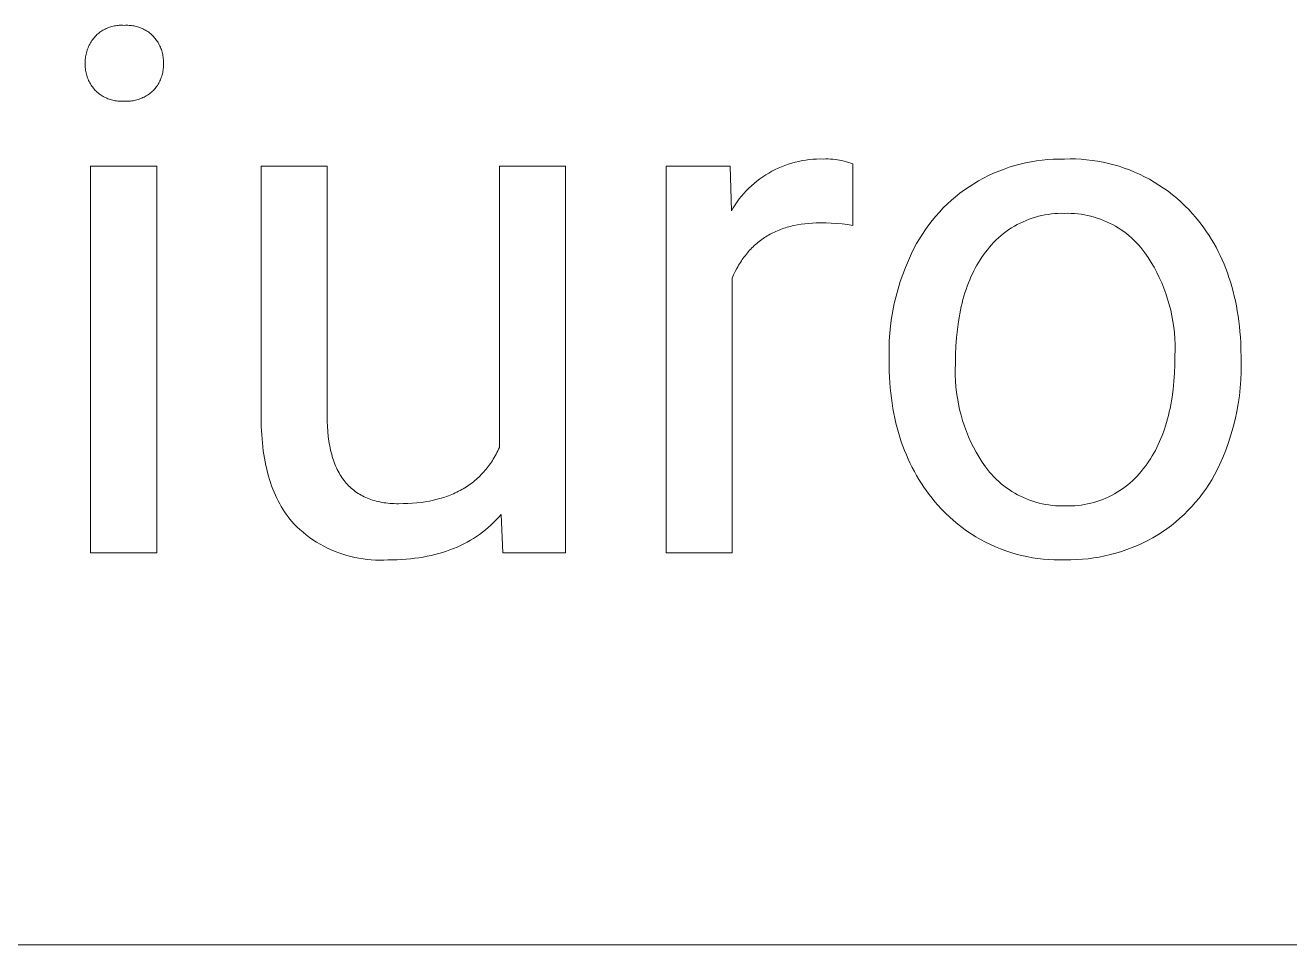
# Model space of a CAD drawing. Header units: millimetres. Extents: x -962 to 3068, y -237 to 2578.
# Drawn here: x 1782.2 to 1874.9, y -12 to 55.4 of the extents above; entities that cross this region are included whole.
import ezdxf

# ---------------------------------------------------------------- set-up
doc = ezdxf.new("R2010")
doc.units = ezdxf.units.MM
doc.header["$MEASUREMENT"] = 0
doc.layers.add('Domyślny', color=7, linetype='Continuous', true_color=0x000000)

msp = doc.modelspace()

# ---------------------------------------------------------------- linework, layer by layer
at = {"layer": 'Domyślny', "color": 18, "lineweight": 15, "true_color": 0x000000}
for p, q in [((1787.35, 54.68), (1787.416, 54.742)), ((1787.416, 54.742), (1787.483, 54.802)), ((1787.483, 54.802), (1787.553, 54.859)), ((1787.553, 54.859), (1787.625, 54.914)), ((1787.625, 54.914), (1787.698, 54.967)), ((1787.698, 54.967), (1787.773, 55.016)), ((1787.773, 55.016), (1787.85, 55.064)), ((1787.85, 55.064), (1787.928, 55.108)), ((1787.928, 55.108), (1788.008, 55.15)), ((1788.008, 55.15), (1788.089, 55.189)), ((1788.089, 55.189), (1788.172, 55.226)), ((1788.172, 55.226), (1788.256, 55.259)), ((1788.256, 55.259), (1788.341, 55.29)), ((1788.341, 55.29), (1788.426, 55.317)), ((1788.426, 55.317), (1788.513, 55.342)), ((1788.513, 55.342), (1788.601, 55.364)), ((1788.601, 55.364), (1788.689, 55.382)), ((1788.689, 55.382), (1788.778, 55.398)), ((1788.778, 55.398), (1788.867, 55.411)), ((1788.867, 55.411), (1788.957, 55.42)), ((1788.957, 55.42), (1789.047, 55.427)), ((1789.047, 55.427), (1789.137, 55.43)), ((1789.137, 55.43), (1789.227, 55.43)), ((1789.227, 55.43), (1789.317, 55.427)), ((1789.317, 55.427), (1789.407, 55.421)), ((1789.407, 55.421), (1789.498, 55.427)), ((1789.498, 55.427), (1789.589, 55.43)), ((1789.589, 55.43), (1789.68, 55.429)), ((1789.68, 55.429), (1789.771, 55.425)), ((1789.771, 55.425), (1789.862, 55.419)), ((1789.862, 55.419), (1789.953, 55.409)), ((1789.953, 55.409), (1790.043, 55.396)), ((1790.043, 55.396), (1790.132, 55.381)), ((1790.132, 55.381), (1790.222, 55.362)), ((1790.222, 55.362), (1790.31, 55.34)), ((1790.31, 55.34), (1790.398, 55.315)), ((1790.398, 55.315), (1790.484, 55.288)), ((1790.484, 55.288), (1790.57, 55.257)), ((1790.57, 55.257), (1790.655, 55.224)), ((1790.655, 55.224), (1790.739, 55.188)), ((1790.739, 55.188), (1790.821, 55.149)), ((1790.821, 55.149), (1790.902, 55.107)), ((1790.902, 55.107), (1790.981, 55.062)), ((1790.981, 55.062), (1791.059, 55.015)), ((1791.059, 55.015), (1791.136, 54.966)), ((1791.136, 54.966), (1791.21, 54.913)), ((1791.21, 54.913), (1791.283, 54.859)), ((1791.283, 54.859), (1791.354, 54.801)), ((1791.354, 54.801), (1791.423, 54.742)), ((1791.423, 54.742), (1791.49, 54.68)), ((1786.763, 53.779), (1786.802, 53.87)), ((1786.802, 53.87), (1786.844, 53.96)), ((1786.844, 53.96), (1786.89, 54.048)), ((1786.89, 54.048), (1786.938, 54.135)), ((1786.938, 54.135), (1786.989, 54.22)), ((1786.989, 54.22), (1787.043, 54.303)), ((1787.043, 54.303), (1787.1, 54.385)), ((1787.1, 54.385), (1787.16, 54.464)), ((1787.16, 54.464), (1787.222, 54.541)), ((1787.222, 54.541), (1787.287, 54.616)), ((1787.287, 54.616), (1787.35, 54.68)), ((1791.49, 54.68), (1791.555, 54.616)), ((1791.555, 54.616), (1791.617, 54.545)), ((1791.617, 54.545), (1791.678, 54.472)), ((1791.678, 54.472), (1791.736, 54.396)), ((1791.736, 54.396), (1791.791, 54.319)), ((1791.791, 54.319), (1791.844, 54.24)), ((1791.844, 54.24), (1791.894, 54.159)), ((1791.894, 54.159), (1791.941, 54.077)), ((1791.941, 54.077), (1791.985, 53.993)), ((1791.985, 53.993), (1792.027, 53.907)), ((1792.027, 53.907), (1792.066, 53.821)), ((1792.066, 53.821), (1792.102, 53.733)), ((1786.551, 52.815), (1786.557, 52.914)), ((1786.557, 52.914), (1786.567, 53.013)), ((1786.567, 53.013), (1786.58, 53.111)), ((1786.58, 53.111), (1786.596, 53.209)), ((1786.596, 53.209), (1786.616, 53.306)), ((1786.616, 53.306), (1786.638, 53.403)), ((1786.638, 53.403), (1786.665, 53.498)), ((1786.665, 53.498), (1786.694, 53.593)), ((1786.694, 53.593), (1786.727, 53.687)), ((1786.727, 53.687), (1786.763, 53.779)), ((1792.102, 53.733), (1792.135, 53.644)), ((1792.135, 53.644), (1792.165, 53.553)), ((1792.165, 53.553), (1792.191, 53.462)), ((1792.191, 53.462), (1792.215, 53.37)), ((1792.215, 53.37), (1792.236, 53.278)), ((1792.236, 53.278), (1792.254, 53.184)), ((1792.254, 53.184), (1792.268, 53.09)), ((1792.268, 53.09), (1792.279, 52.996)), ((1792.279, 52.996), (1792.287, 52.901)), ((1792.287, 52.901), (1792.292, 52.806)), ((1786.548, 52.716), (1786.551, 52.815)), ((1786.549, 52.616), (1786.548, 52.716)), ((1786.548, 52.519), (1786.549, 52.616)), ((1786.551, 52.421), (1786.548, 52.519)), ((1786.557, 52.324), (1786.551, 52.421)), ((1786.567, 52.227), (1786.557, 52.324)), ((1786.58, 52.13), (1786.567, 52.227)), ((1786.596, 52.034), (1786.58, 52.13)), ((1786.616, 51.939), (1786.596, 52.034)), ((1786.639, 51.844), (1786.616, 51.939)), ((1792.236, 51.967), (1792.215, 51.876)), ((1792.253, 52.058), (1792.236, 51.967)), ((1792.268, 52.151), (1792.253, 52.058)), ((1792.279, 52.243), (1792.268, 52.151)), ((1792.287, 52.336), (1792.279, 52.243)), ((1792.292, 52.43), (1792.287, 52.336)), ((1792.292, 52.806), (1792.294, 52.711)), ((1792.294, 52.523), (1792.292, 52.43)), ((1792.294, 52.711), (1792.293, 52.616)), ((1792.293, 52.616), (1792.294, 52.523)), ((1786.665, 51.75), (1786.639, 51.844)), ((1786.695, 51.657), (1786.665, 51.75)), ((1786.727, 51.565), (1786.695, 51.657)), ((1786.763, 51.474), (1786.727, 51.565)), ((1786.802, 51.385), (1786.763, 51.474)), ((1786.845, 51.297), (1786.802, 51.385)), ((1786.89, 51.211), (1786.845, 51.297)), ((1786.938, 51.126), (1786.89, 51.211)), ((1786.989, 51.043), (1786.938, 51.126)), ((1787.043, 50.962), (1786.989, 51.043)), ((1791.843, 51.023), (1791.791, 50.946)), ((1791.893, 51.102), (1791.843, 51.023)), ((1791.941, 51.183), (1791.893, 51.102)), ((1791.985, 51.265), (1791.941, 51.183)), ((1792.027, 51.349), (1791.985, 51.265)), ((1792.066, 51.434), (1792.027, 51.349)), ((1792.101, 51.52), (1792.066, 51.434)), ((1792.134, 51.607), (1792.101, 51.52)), ((1792.164, 51.696), (1792.134, 51.607)), ((1792.191, 51.785), (1792.164, 51.696)), ((1792.215, 51.876), (1792.191, 51.785)), ((1787.1, 50.882), (1787.043, 50.962)), ((1787.16, 50.805), (1787.1, 50.882)), ((1787.222, 50.73), (1787.16, 50.805)), ((1787.287, 50.657), (1787.222, 50.73)), ((1787.354, 50.592), (1787.287, 50.657)), ((1787.423, 50.529), (1787.354, 50.592)), ((1787.494, 50.469), (1787.423, 50.529)), ((1787.568, 50.411), (1787.494, 50.469)), ((1787.643, 50.356), (1787.568, 50.411)), ((1787.72, 50.304), (1787.643, 50.356)), ((1787.799, 50.254), (1787.72, 50.304)), ((1787.88, 50.206), (1787.799, 50.254)), ((1787.962, 50.162), (1787.88, 50.206)), ((1788.046, 50.121), (1787.962, 50.162)), ((1788.131, 50.082), (1788.046, 50.121)), ((1788.217, 50.046), (1788.131, 50.082)), ((1790.697, 50.084), (1790.61, 50.048)), ((1790.783, 50.122), (1790.697, 50.084)), ((1790.868, 50.164), (1790.783, 50.122)), ((1790.951, 50.208), (1790.868, 50.164)), ((1791.033, 50.255), (1790.951, 50.208)), ((1791.113, 50.305), (1791.033, 50.255)), ((1791.191, 50.357), (1791.113, 50.305)), ((1791.268, 50.412), (1791.191, 50.357)), ((1791.343, 50.47), (1791.268, 50.412)), ((1791.415, 50.53), (1791.343, 50.47)), ((1791.486, 50.592), (1791.415, 50.53)), ((1791.555, 50.657), (1791.486, 50.592)), ((1791.617, 50.726), (1791.555, 50.657)), ((1791.677, 50.798), (1791.617, 50.726)), ((1791.735, 50.871), (1791.677, 50.798)), ((1791.791, 50.946), (1791.735, 50.871)), ((1788.304, 50.014), (1788.217, 50.046)), ((1788.393, 49.984), (1788.304, 50.014)), ((1788.482, 49.957), (1788.393, 49.984)), ((1788.573, 49.934), (1788.482, 49.957)), ((1788.664, 49.914), (1788.573, 49.934)), ((1788.756, 49.896), (1788.664, 49.914)), ((1788.848, 49.882), (1788.756, 49.896)), ((1788.941, 49.871), (1788.848, 49.882)), ((1789.034, 49.864), (1788.941, 49.871)), ((1789.127, 49.859), (1789.034, 49.864)), ((1789.221, 49.858), (1789.127, 49.859)), ((1789.314, 49.86), (1789.221, 49.858)), ((1789.407, 49.865), (1789.314, 49.86)), ((1789.501, 49.86), (1789.407, 49.865)), ((1789.596, 49.859), (1789.501, 49.86)), ((1789.69, 49.86), (1789.596, 49.859)), ((1789.784, 49.865), (1789.69, 49.86)), ((1789.878, 49.873), (1789.784, 49.865)), ((1789.972, 49.884), (1789.878, 49.873)), ((1790.065, 49.898), (1789.972, 49.884)), ((1790.158, 49.915), (1790.065, 49.898)), ((1790.25, 49.936), (1790.158, 49.915)), ((1790.341, 49.959), (1790.25, 49.936)), ((1790.432, 49.986), (1790.341, 49.959)), ((1790.521, 50.015), (1790.432, 49.986)), ((1790.61, 50.048), (1790.521, 50.015)), ((1838.623, 45.387), (1838.878, 45.447)), ((1838.878, 45.447), (1839.136, 45.499)), ((1839.136, 45.499), (1839.396, 45.542)), ((1839.396, 45.542), (1839.656, 45.575)), ((1839.656, 45.575), (1839.918, 45.599)), ((1839.918, 45.599), (1840.18, 45.615)), ((1840.18, 45.615), (1840.443, 45.621)), ((1840.443, 45.621), (1840.706, 45.618)), ((1840.706, 45.618), (1840.875, 45.624)), ((1840.875, 45.624), (1841.044, 45.624)), ((1841.044, 45.624), (1841.212, 45.619)), ((1841.212, 45.619), (1841.381, 45.608)), ((1841.381, 45.608), (1841.549, 45.591)), ((1841.549, 45.591), (1841.716, 45.568)), ((1841.716, 45.568), (1841.883, 45.54)), ((1841.883, 45.54), (1842.048, 45.506)), ((1842.048, 45.506), (1842.213, 45.467)), ((1842.213, 45.467), (1842.375, 45.422)), ((1855.92, 45.417), (1856.326, 45.485)), ((1856.326, 45.485), (1856.734, 45.539)), ((1856.734, 45.539), (1857.143, 45.58)), ((1857.143, 45.58), (1857.553, 45.606)), ((1857.553, 45.606), (1857.964, 45.62)), ((1857.964, 45.62), (1858.376, 45.619)), ((1858.376, 45.619), (1858.781, 45.627)), ((1858.781, 45.627), (1859.186, 45.621)), ((1859.186, 45.621), (1859.591, 45.602)), ((1859.591, 45.602), (1859.995, 45.569)), ((1859.995, 45.569), (1860.398, 45.522)), ((1860.398, 45.522), (1860.799, 45.461)), ((1860.799, 45.461), (1861.198, 45.387)), ((1786.951, 16.73), (1786.951, 45.088)), ((1786.951, 45.088), (1791.796, 45.088)), ((1791.796, 45.088), (1791.796, 16.73)), ((1799.454, 26.64), (1799.454, 45.093)), ((1799.454, 45.093), (1804.299, 45.093)), ((1804.299, 45.093), (1804.299, 26.774)), ((1816.927, 24.465), (1816.927, 45.093)), ((1816.927, 45.093), (1821.786, 45.093)), ((1821.786, 45.093), (1821.786, 16.735)), ((1829.151, 16.737), (1829.151, 45.094)), ((1829.151, 45.094), (1833.862, 45.094)), ((1833.862, 45.094), (1833.942, 41.82)), ((1836.459, 44.454), (1836.684, 44.591)), ((1836.684, 44.591), (1836.913, 44.72)), ((1836.913, 44.72), (1837.146, 44.84)), ((1837.146, 44.84), (1837.384, 44.953)), ((1837.384, 44.953), (1837.625, 45.057)), ((1837.625, 45.057), (1837.87, 45.152)), ((1837.87, 45.152), (1838.118, 45.239)), ((1838.118, 45.239), (1838.369, 45.317)), ((1838.369, 45.317), (1838.623, 45.387)), ((1842.375, 45.422), (1842.537, 45.372)), ((1842.537, 45.372), (1842.696, 45.316)), ((1842.696, 45.316), (1842.853, 45.255)), ((1842.853, 45.255), (1842.853, 40.746)), ((1852.802, 44.398), (1853.175, 44.57)), ((1853.175, 44.57), (1853.554, 44.73)), ((1853.554, 44.73), (1853.938, 44.878)), ((1853.938, 44.878), (1854.327, 45.012)), ((1854.327, 45.012), (1854.72, 45.133)), ((1854.72, 45.133), (1855.117, 45.241)), ((1855.117, 45.241), (1855.517, 45.336)), ((1855.517, 45.336), (1855.92, 45.417)), ((1861.198, 45.387), (1861.593, 45.3)), ((1861.593, 45.3), (1861.986, 45.199)), ((1861.986, 45.199), (1862.375, 45.085)), ((1862.375, 45.085), (1862.76, 44.958)), ((1862.76, 44.958), (1863.14, 44.817)), ((1863.14, 44.817), (1863.516, 44.664)), ((1863.516, 44.664), (1863.886, 44.498)), ((1835.224, 43.478), (1835.415, 43.659)), ((1835.415, 43.659), (1835.612, 43.832)), ((1835.612, 43.832), (1835.816, 43.999)), ((1835.816, 43.999), (1836.025, 44.158)), ((1836.025, 44.158), (1836.239, 44.31)), ((1836.239, 44.31), (1836.459, 44.454)), ((1851.037, 43.354), (1851.374, 43.586)), ((1851.374, 43.586), (1851.719, 43.807)), ((1851.719, 43.807), (1852.073, 44.016)), ((1852.073, 44.016), (1852.434, 44.213)), ((1852.434, 44.213), (1852.802, 44.398)), ((1863.886, 44.498), (1864.25, 44.32)), ((1864.25, 44.32), (1864.608, 44.13)), ((1864.608, 44.13), (1864.959, 43.927)), ((1864.959, 43.927), (1865.303, 43.713)), ((1865.303, 43.713), (1865.64, 43.487)), ((1834.368, 42.483), (1834.525, 42.694)), ((1834.525, 42.694), (1834.689, 42.899)), ((1834.689, 42.899), (1834.861, 43.098)), ((1834.861, 43.098), (1835.039, 43.291)), ((1835.039, 43.291), (1835.224, 43.478)), ((1850.077, 42.589), (1850.388, 42.855)), ((1850.388, 42.855), (1850.708, 43.11)), ((1850.708, 43.11), (1851.037, 43.354)), ((1865.64, 43.487), (1865.969, 43.25)), ((1865.969, 43.25), (1866.29, 43.002)), ((1866.29, 43.002), (1866.602, 42.743)), ((1866.602, 42.743), (1866.905, 42.474)), ((1833.942, 41.82), (1834.076, 42.046)), ((1834.076, 42.046), (1834.218, 42.267)), ((1834.218, 42.267), (1834.368, 42.483)), ((1849.2, 41.73), (1849.482, 42.026)), ((1849.482, 42.026), (1849.775, 42.312)), ((1849.775, 42.312), (1850.077, 42.589)), ((1866.905, 42.474), (1867.198, 42.194)), ((1867.198, 42.194), (1867.482, 41.905)), ((1867.482, 41.905), (1867.757, 41.606)), ((1839.054, 40.835), (1838.789, 40.791)), ((1839.324, 40.87), (1839.054, 40.835)), ((1839.6, 40.898), (1839.324, 40.87)), ((1839.882, 40.918), (1839.6, 40.898)), ((1840.17, 40.93), (1839.882, 40.918)), ((1840.464, 40.934), (1840.17, 40.93)), ((1840.864, 40.933), (1840.464, 40.934)), ((1841.264, 40.919), (1840.864, 40.933)), ((1841.663, 40.894), (1841.264, 40.919)), ((1842.061, 40.857), (1841.663, 40.894)), ((1842.458, 40.807), (1842.061, 40.857)), ((1842.853, 40.746), (1842.458, 40.807)), ((1848.415, 40.785), (1848.666, 41.109)), ((1848.666, 41.109), (1848.928, 41.424)), ((1848.928, 41.424), (1849.2, 41.73)), ((1854.91, 40.811), (1854.7, 40.693)), ((1855.123, 40.92), (1854.91, 40.811)), ((1855.341, 41.023), (1855.123, 40.92)), ((1855.561, 41.118), (1855.341, 41.023)), ((1855.785, 41.205), (1855.561, 41.118)), ((1856.012, 41.284), (1855.785, 41.205)), ((1856.241, 41.356), (1856.012, 41.284)), ((1856.472, 41.419), (1856.241, 41.356)), ((1856.706, 41.475), (1856.472, 41.419)), ((1856.942, 41.522), (1856.706, 41.475)), ((1857.178, 41.561), (1856.942, 41.522)), ((1857.417, 41.592), (1857.178, 41.561)), ((1857.656, 41.615), (1857.417, 41.592)), ((1857.895, 41.629), (1857.656, 41.615)), ((1858.135, 41.635), (1857.895, 41.629)), ((1858.376, 41.633), (1858.135, 41.635)), ((1858.619, 41.636), (1858.376, 41.633)), ((1858.863, 41.63), (1858.619, 41.636)), ((1859.106, 41.616), (1858.863, 41.63)), ((1859.349, 41.594), (1859.106, 41.616)), ((1859.591, 41.563), (1859.349, 41.594)), ((1859.831, 41.524), (1859.591, 41.563)), ((1860.07, 41.476), (1859.831, 41.524)), ((1860.307, 41.421), (1860.07, 41.476)), ((1860.543, 41.357), (1860.307, 41.421)), ((1860.775, 41.285), (1860.543, 41.357)), ((1861.006, 41.205), (1860.775, 41.285)), ((1861.233, 41.117), (1861.006, 41.205)), ((1861.457, 41.021), (1861.233, 41.117)), ((1861.678, 40.918), (1861.457, 41.021)), ((1861.895, 40.807), (1861.678, 40.918)), ((1862.108, 40.689), (1861.895, 40.807)), ((1867.757, 41.606), (1867.977, 41.353)), ((1867.977, 41.353), (1868.19, 41.095)), ((1868.19, 41.095), (1868.397, 40.832)), ((1868.397, 40.832), (1868.596, 40.563)), ((1836.47, 39.917), (1836.37, 39.853)), ((1836.572, 39.98), (1836.47, 39.917)), ((1836.675, 40.04), (1836.572, 39.98)), ((1836.78, 40.099), (1836.675, 40.04)), ((1836.887, 40.156), (1836.78, 40.099)), ((1836.994, 40.21), (1836.887, 40.156)), ((1837.104, 40.263), (1836.994, 40.21)), ((1837.214, 40.313), (1837.104, 40.263)), ((1837.327, 40.362), (1837.214, 40.313)), ((1837.44, 40.409), (1837.327, 40.362)), ((1837.556, 40.453), (1837.44, 40.409)), ((1837.672, 40.496), (1837.556, 40.453)), ((1837.79, 40.537), (1837.672, 40.496)), ((1837.91, 40.575), (1837.79, 40.537)), ((1838.031, 40.612), (1837.91, 40.575)), ((1838.154, 40.647), (1838.031, 40.612)), ((1838.278, 40.68), (1838.154, 40.647)), ((1838.404, 40.71), (1838.278, 40.68)), ((1838.531, 40.739), (1838.404, 40.71)), ((1838.789, 40.791), (1838.531, 40.739)), ((1847.732, 39.765), (1847.948, 40.113)), ((1847.948, 40.113), (1848.176, 40.453)), ((1848.176, 40.453), (1848.415, 40.785)), ((1853.72, 40.002), (1853.539, 39.845)), ((1853.906, 40.154), (1853.72, 40.002)), ((1854.098, 40.299), (1853.906, 40.154)), ((1854.294, 40.437), (1854.098, 40.299)), ((1854.495, 40.569), (1854.294, 40.437)), ((1854.7, 40.693), (1854.495, 40.569)), ((1862.317, 40.563), (1862.108, 40.689)), ((1862.521, 40.43), (1862.317, 40.563)), ((1862.72, 40.29), (1862.521, 40.43)), ((1862.915, 40.144), (1862.72, 40.29)), ((1863.105, 39.99), (1862.915, 40.144)), ((1863.289, 39.831), (1863.105, 39.99)), ((1868.596, 40.563), (1868.788, 40.289)), ((1868.788, 40.289), (1868.973, 40.011)), ((1868.973, 40.011), (1869.151, 39.726)), ((1835.364, 39.012), (1835.281, 38.923)), ((1835.448, 39.098), (1835.364, 39.012)), ((1835.533, 39.183), (1835.448, 39.098)), ((1835.62, 39.265), (1835.533, 39.183)), ((1835.709, 39.345), (1835.62, 39.265)), ((1835.799, 39.424), (1835.709, 39.345)), ((1835.89, 39.5), (1835.799, 39.424)), ((1835.983, 39.575), (1835.89, 39.5)), ((1836.078, 39.647), (1835.983, 39.575)), ((1836.173, 39.718), (1836.078, 39.647)), ((1836.271, 39.786), (1836.173, 39.718)), ((1836.37, 39.853), (1836.271, 39.786)), ((1847.156, 38.681), (1847.335, 39.049)), ((1847.335, 39.049), (1847.527, 39.41)), ((1847.527, 39.41), (1847.732, 39.765)), ((1852.722, 38.966), (1852.578, 38.774)), ((1852.873, 39.153), (1852.722, 38.966)), ((1853.031, 39.334), (1852.873, 39.153)), ((1853.194, 39.51), (1853.031, 39.334)), ((1853.364, 39.68), (1853.194, 39.51)), ((1853.539, 39.845), (1853.364, 39.68)), ((1863.467, 39.665), (1863.289, 39.831)), ((1863.64, 39.493), (1863.467, 39.665)), ((1863.806, 39.315), (1863.64, 39.493)), ((1863.966, 39.131), (1863.806, 39.315)), ((1864.12, 38.942), (1863.966, 39.131)), ((1869.151, 39.726), (1869.322, 39.437)), ((1869.322, 39.437), (1869.486, 39.143)), ((1869.486, 39.143), (1869.643, 38.843)), ((1834.605, 38.039), (1834.537, 37.931)), ((1834.674, 38.145), (1834.605, 38.039)), ((1834.745, 38.249), (1834.674, 38.145)), ((1834.817, 38.352), (1834.745, 38.249)), ((1834.891, 38.452), (1834.817, 38.352)), ((1834.966, 38.55), (1834.891, 38.452)), ((1835.042, 38.646), (1834.966, 38.55)), ((1835.12, 38.741), (1835.042, 38.646)), ((1835.2, 38.833), (1835.12, 38.741)), ((1835.281, 38.923), (1835.2, 38.833)), ((1846.709, 37.668), (1846.924, 38.178)), ((1846.924, 38.178), (1847.156, 38.681)), ((1852.063, 38.026), (1851.945, 37.827)), ((1852.186, 38.22), (1852.063, 38.026)), ((1852.312, 38.41), (1852.186, 38.22)), ((1852.443, 38.595), (1852.312, 38.41)), ((1852.578, 38.774), (1852.443, 38.595)), ((1864.267, 38.748), (1864.12, 38.942)), ((1864.505, 38.398), (1864.267, 38.748)), ((1864.73, 38.04), (1864.505, 38.398)), ((1864.942, 37.675), (1864.73, 38.04)), ((1869.643, 38.843), (1869.793, 38.538)), ((1869.793, 38.538), (1869.936, 38.228)), ((1869.936, 38.228), (1870.072, 37.913)), ((1834.106, 37.118), (1833.996, 36.867)), ((1834.222, 37.36), (1834.106, 37.118)), ((1834.343, 37.594), (1834.222, 37.36)), ((1834.407, 37.708), (1834.343, 37.594)), ((1834.471, 37.82), (1834.407, 37.708)), ((1834.537, 37.931), (1834.471, 37.82)), ((1846.329, 36.628), (1846.51, 37.151)), ((1846.51, 37.151), (1846.709, 37.668)), ((1851.617, 37.199), (1851.516, 36.98)), ((1851.722, 37.413), (1851.617, 37.199)), ((1851.832, 37.622), (1851.722, 37.413)), ((1851.945, 37.827), (1851.832, 37.622)), ((1865.142, 37.303), (1864.942, 37.675)), ((1865.328, 36.924), (1865.142, 37.303)), ((1870.072, 37.913), (1870.201, 37.592)), ((1870.201, 37.592), (1870.322, 37.267)), ((1870.322, 37.267), (1870.437, 36.936)), ((1833.996, 36.867), (1833.996, 16.737)), ((1846.166, 36.099), (1846.329, 36.628)), ((1851.239, 36.295), (1851.155, 36.056)), ((1851.327, 36.528), (1851.239, 36.295)), ((1851.419, 36.757), (1851.327, 36.528)), ((1851.516, 36.98), (1851.419, 36.757)), ((1865.501, 36.538), (1865.328, 36.924)), ((1865.661, 36.147), (1865.501, 36.538)), ((1870.437, 36.936), (1870.545, 36.6)), ((1870.545, 36.6), (1870.646, 36.259)), ((1870.646, 36.259), (1870.74, 35.912)), ((1845.892, 35.026), (1846.02, 35.565)), ((1846.02, 35.565), (1846.166, 36.099)), ((1850.929, 35.312), (1850.862, 35.054)), ((1851, 35.565), (1850.929, 35.312)), ((1851.075, 35.813), (1851, 35.565)), ((1851.155, 36.056), (1851.075, 35.813)), ((1865.807, 35.751), (1865.661, 36.147)), ((1865.939, 35.349), (1865.807, 35.751)), ((1866.057, 34.943), (1865.939, 35.349)), ((1870.74, 35.912), (1870.827, 35.561)), ((1870.827, 35.561), (1870.907, 35.204)), ((1845.69, 33.937), (1845.782, 34.483)), ((1845.782, 34.483), (1845.892, 35.026)), ((1850.741, 34.524), (1850.688, 34.251)), ((1850.8, 34.791), (1850.741, 34.524)), ((1850.862, 35.054), (1850.8, 34.791)), ((1866.161, 34.534), (1866.057, 34.943)), ((1866.25, 34.121), (1866.161, 34.534)), ((1870.907, 35.204), (1870.98, 34.842)), ((1870.98, 34.842), (1871.046, 34.475)), ((1871.046, 34.475), (1871.105, 34.102)), ((1845.561, 32.838), (1845.617, 33.389)), ((1845.617, 33.389), (1845.69, 33.937)), ((1850.593, 33.692), (1850.515, 33.113)), ((1850.638, 33.974), (1850.593, 33.692)), ((1850.688, 34.251), (1850.638, 33.974)), ((1866.325, 33.705), (1866.25, 34.121)), ((1866.386, 33.287), (1866.325, 33.705)), ((1871.105, 34.102), (1871.157, 33.725)), ((1871.157, 33.725), (1871.202, 33.342)), ((1845.524, 32.285), (1845.561, 32.838)), ((1850.455, 32.514), (1850.411, 31.896)), ((1850.515, 33.113), (1850.455, 32.514)), ((1866.432, 32.867), (1866.386, 33.287)), ((1866.463, 32.446), (1866.432, 32.867)), ((1871.202, 33.342), (1871.24, 32.954)), ((1871.24, 32.954), (1871.271, 32.561)), ((1871.271, 32.561), (1871.295, 32.163)), ((1845.505, 31.178), (1845.506, 31.732)), ((1845.506, 31.732), (1845.524, 32.285)), ((1850.411, 31.896), (1850.386, 31.258)), ((1866.479, 32.023), (1866.463, 32.446)), ((1866.468, 31.178), (1866.481, 31.601)), ((1866.481, 31.601), (1866.479, 32.023)), ((1871.295, 32.163), (1871.313, 31.759)), ((1871.313, 31.759), (1871.326, 30.937)), ((1845.505, 30.843), (1845.505, 31.178)), ((1845.509, 30.432), (1845.505, 30.843)), ((1850.386, 31.258), (1850.377, 30.601)), ((1866.46, 30.536), (1866.468, 31.178)), ((1871.326, 30.937), (1871.326, 30.601)), ((1845.519, 30.025), (1845.509, 30.432)), ((1845.537, 29.624), (1845.519, 30.025)), ((1850.377, 30.601), (1850.364, 30.179)), ((1850.364, 30.179), (1850.365, 29.756)), ((1850.365, 29.756), (1850.382, 29.334)), ((1866.393, 29.305), (1866.435, 29.911)), ((1866.435, 29.911), (1866.46, 30.536)), ((1871.325, 30.013), (1871.303, 29.424)), ((1871.326, 30.601), (1871.325, 30.013)), ((1845.562, 29.229), (1845.537, 29.624)), ((1845.594, 28.838), (1845.562, 29.229)), ((1845.632, 28.453), (1845.594, 28.838)), ((1850.382, 29.334), (1850.413, 28.913)), ((1850.413, 28.913), (1850.458, 28.493)), ((1866.334, 28.717), (1866.393, 29.305)), ((1871.261, 28.837), (1871.198, 28.252)), ((1871.303, 29.424), (1871.261, 28.837)), ((1845.678, 28.072), (1845.632, 28.453)), ((1845.731, 27.697), (1845.678, 28.072)), ((1850.458, 28.493), (1850.519, 28.074)), ((1850.519, 28.074), (1850.594, 27.659)), ((1866.166, 27.596), (1866.214, 27.869)), ((1866.214, 27.869), (1866.259, 28.147)), ((1866.259, 28.147), (1866.334, 28.717)), ((1871.198, 28.252), (1871.115, 27.669)), ((1845.791, 27.327), (1845.731, 27.697)), ((1845.858, 26.962), (1845.791, 27.327)), ((1845.932, 26.602), (1845.858, 26.962)), ((1850.594, 27.659), (1850.683, 27.246)), ((1850.683, 27.246), (1850.787, 26.836)), ((1865.995, 26.802), (1866.056, 27.062)), ((1866.056, 27.062), (1866.113, 27.327)), ((1866.113, 27.327), (1866.166, 27.596)), ((1871.013, 27.09), (1870.89, 26.514)), ((1871.115, 27.669), (1871.013, 27.09)), ((1799.466, 26.005), (1799.454, 26.64)), ((1799.496, 25.391), (1799.466, 26.005)), ((1804.299, 26.774), (1804.304, 26.377)), ((1804.304, 26.377), (1804.319, 25.994)), ((1804.319, 25.994), (1804.345, 25.623)), ((1846.013, 26.248), (1845.932, 26.602)), ((1846.101, 25.898), (1846.013, 26.248)), ((1850.787, 26.836), (1850.905, 26.43)), ((1850.905, 26.43), (1851.037, 26.029)), ((1851.037, 26.029), (1851.183, 25.632)), ((1865.707, 25.807), (1865.786, 26.049)), ((1865.786, 26.049), (1865.86, 26.296)), ((1865.86, 26.296), (1865.93, 26.547)), ((1865.93, 26.547), (1865.995, 26.802)), ((1870.89, 26.514), (1870.747, 25.943)), ((1799.545, 24.796), (1799.496, 25.391)), ((1804.345, 25.623), (1804.381, 25.264)), ((1804.381, 25.264), (1804.427, 24.918)), ((1846.195, 25.554), (1846.101, 25.898)), ((1846.297, 25.215), (1846.195, 25.554)), ((1846.406, 24.881), (1846.297, 25.215)), ((1851.183, 25.632), (1851.343, 25.241)), ((1851.343, 25.241), (1851.516, 24.856)), ((1865.351, 24.885), (1865.447, 25.109)), ((1865.447, 25.109), (1865.538, 25.337)), ((1865.538, 25.337), (1865.625, 25.57)), ((1865.625, 25.57), (1865.707, 25.807)), ((1870.585, 25.377), (1870.403, 24.817)), ((1870.747, 25.943), (1870.585, 25.377)), ((1799.576, 24.506), (1799.545, 24.796)), ((1799.612, 24.221), (1799.576, 24.506)), ((1799.653, 23.941), (1799.612, 24.221)), ((1804.427, 24.918), (1804.454, 24.75)), ((1804.454, 24.75), (1804.484, 24.585)), ((1804.484, 24.585), (1804.516, 24.423)), ((1804.516, 24.423), (1804.551, 24.264)), ((1804.551, 24.264), (1804.588, 24.108)), ((1816.748, 24.088), (1816.809, 24.212)), ((1816.809, 24.212), (1816.869, 24.338)), ((1816.869, 24.338), (1816.927, 24.465)), ((1846.522, 24.552), (1846.406, 24.881)), ((1846.645, 24.228), (1846.522, 24.552)), ((1846.774, 23.909), (1846.645, 24.228)), ((1851.516, 24.856), (1851.703, 24.477)), ((1851.703, 24.477), (1851.902, 24.104)), ((1864.925, 24.034), (1865.038, 24.24)), ((1865.038, 24.24), (1865.147, 24.451)), ((1865.147, 24.451), (1865.251, 24.665)), ((1865.251, 24.665), (1865.351, 24.885)), ((1870.202, 24.264), (1869.982, 23.718)), ((1870.403, 24.817), (1870.202, 24.264)), ((1799.698, 23.666), (1799.653, 23.941)), ((1799.748, 23.396), (1799.698, 23.666)), ((1799.802, 23.13), (1799.748, 23.396)), ((1804.588, 24.108), (1804.628, 23.955)), ((1804.628, 23.955), (1804.67, 23.806)), ((1804.67, 23.806), (1804.715, 23.66)), ((1804.715, 23.66), (1804.762, 23.517)), ((1804.762, 23.517), (1804.813, 23.377)), ((1804.813, 23.377), (1804.865, 23.24)), ((1804.865, 23.24), (1804.92, 23.106)), ((1816.188, 23.168), (1816.264, 23.276)), ((1816.264, 23.276), (1816.339, 23.386)), ((1816.339, 23.386), (1816.412, 23.498)), ((1816.412, 23.498), (1816.482, 23.612)), ((1816.482, 23.612), (1816.551, 23.728)), ((1816.551, 23.728), (1816.619, 23.846)), ((1816.619, 23.846), (1816.684, 23.966)), ((1816.684, 23.966), (1816.748, 24.088)), ((1846.911, 23.596), (1846.774, 23.909)), ((1847.054, 23.287), (1846.911, 23.596)), ((1847.205, 22.983), (1847.054, 23.287)), ((1851.902, 24.104), (1852.115, 23.739)), ((1852.115, 23.739), (1852.34, 23.382)), ((1852.34, 23.382), (1852.578, 23.032)), ((1864.294, 23.072), (1864.429, 23.256)), ((1864.429, 23.256), (1864.56, 23.444)), ((1864.56, 23.444), (1864.686, 23.636)), ((1864.686, 23.636), (1864.807, 23.833)), ((1864.807, 23.833), (1864.925, 24.034)), ((1869.982, 23.718), (1869.743, 23.18)), ((1799.861, 22.87), (1799.802, 23.13)), ((1799.925, 22.615), (1799.861, 22.87)), ((1799.993, 22.364), (1799.925, 22.615)), ((1800.066, 22.119), (1799.993, 22.364)), ((1804.92, 23.106), (1804.978, 22.976)), ((1804.978, 22.976), (1805.038, 22.848)), ((1805.038, 22.848), (1805.101, 22.724)), ((1805.101, 22.724), (1805.166, 22.603)), ((1805.166, 22.603), (1805.234, 22.485)), ((1805.234, 22.485), (1805.305, 22.37)), ((1805.305, 22.37), (1805.378, 22.259)), ((1805.378, 22.259), (1805.453, 22.15)), ((1815.326, 22.2), (1815.42, 22.288)), ((1815.42, 22.288), (1815.513, 22.377)), ((1815.513, 22.377), (1815.603, 22.469)), ((1815.603, 22.469), (1815.692, 22.563)), ((1815.692, 22.563), (1815.78, 22.659)), ((1815.78, 22.659), (1815.865, 22.757)), ((1815.865, 22.757), (1815.948, 22.857)), ((1815.948, 22.857), (1816.03, 22.958)), ((1816.03, 22.958), (1816.11, 23.062)), ((1816.11, 23.062), (1816.188, 23.168)), ((1847.362, 22.685), (1847.205, 22.983)), ((1847.527, 22.392), (1847.362, 22.685)), ((1847.698, 22.103), (1847.527, 22.392)), ((1852.578, 23.032), (1852.724, 22.839)), ((1852.724, 22.839), (1852.877, 22.652)), ((1852.877, 22.652), (1853.036, 22.469)), ((1853.036, 22.469), (1853.201, 22.293)), ((1853.201, 22.293), (1853.373, 22.122)), ((1863.533, 22.179), (1863.697, 22.347)), ((1863.697, 22.347), (1863.856, 22.521)), ((1863.856, 22.521), (1864.008, 22.7)), ((1864.008, 22.7), (1864.154, 22.884)), ((1864.154, 22.884), (1864.294, 23.072)), ((1869.373, 22.451), (1869.17, 22.096)), ((1869.564, 22.812), (1869.373, 22.451)), ((1869.743, 23.18), (1869.564, 22.812)), ((1800.144, 21.878), (1800.066, 22.119)), ((1800.226, 21.642), (1800.144, 21.878)), ((1800.312, 21.411), (1800.226, 21.642)), ((1800.404, 21.185), (1800.312, 21.411)), ((1805.453, 22.15), (1805.532, 22.045)), ((1805.532, 22.045), (1805.612, 21.942)), ((1805.612, 21.942), (1805.695, 21.843)), ((1805.695, 21.843), (1805.781, 21.747)), ((1805.781, 21.747), (1805.869, 21.655)), ((1805.869, 21.655), (1805.96, 21.565)), ((1805.96, 21.565), (1806.054, 21.478)), ((1806.054, 21.478), (1806.15, 21.395)), ((1806.15, 21.395), (1806.248, 21.315)), ((1814.05, 21.303), (1814.166, 21.367)), ((1814.166, 21.367), (1814.281, 21.433)), ((1814.281, 21.433), (1814.393, 21.5)), ((1814.393, 21.5), (1814.504, 21.57)), ((1814.504, 21.57), (1814.613, 21.642)), ((1814.613, 21.642), (1814.721, 21.715)), ((1814.721, 21.715), (1814.826, 21.791)), ((1814.826, 21.791), (1814.929, 21.869)), ((1814.929, 21.869), (1815.031, 21.949)), ((1815.031, 21.949), (1815.131, 22.03)), ((1815.131, 22.03), (1815.229, 22.114)), ((1815.229, 22.114), (1815.326, 22.2)), ((1847.876, 21.82), (1847.698, 22.103)), ((1848.061, 21.542), (1847.876, 21.82)), ((1848.253, 21.269), (1848.061, 21.542)), ((1853.373, 22.122), (1853.55, 21.957)), ((1853.55, 21.957), (1853.733, 21.799)), ((1853.733, 21.799), (1853.921, 21.647)), ((1853.921, 21.647), (1854.114, 21.501)), ((1854.114, 21.501), (1854.313, 21.363)), ((1854.313, 21.363), (1854.515, 21.231)), ((1862.438, 21.296), (1862.633, 21.427)), ((1862.633, 21.427), (1862.823, 21.565)), ((1862.823, 21.565), (1863.008, 21.71)), ((1863.008, 21.71), (1863.189, 21.86)), ((1863.189, 21.86), (1863.364, 22.017)), ((1863.364, 22.017), (1863.533, 22.179)), ((1868.728, 21.408), (1868.49, 21.075)), ((1868.955, 21.748), (1868.728, 21.408)), ((1869.17, 22.096), (1868.955, 21.748)), ((1800.5, 20.964), (1800.404, 21.185)), ((1800.6, 20.748), (1800.5, 20.964)), ((1800.705, 20.537), (1800.6, 20.748)), ((1800.815, 20.33), (1800.705, 20.537)), ((1806.248, 21.315), (1806.349, 21.238)), ((1806.349, 21.238), (1806.453, 21.164)), ((1806.453, 21.164), (1806.559, 21.093)), ((1806.559, 21.093), (1806.667, 21.025)), ((1806.667, 21.025), (1806.779, 20.961)), ((1806.779, 20.961), (1806.892, 20.9)), ((1806.892, 20.9), (1807.008, 20.841)), ((1807.008, 20.841), (1807.127, 20.786)), ((1807.127, 20.786), (1807.248, 20.735)), ((1807.248, 20.735), (1807.372, 20.686)), ((1807.372, 20.686), (1807.499, 20.64)), ((1807.499, 20.64), (1807.628, 20.598)), ((1807.628, 20.598), (1807.759, 20.558)), ((1807.759, 20.558), (1807.893, 20.522)), ((1807.893, 20.522), (1808.029, 20.489)), ((1808.029, 20.489), (1808.168, 20.459)), ((1808.168, 20.459), (1808.31, 20.433)), ((1808.31, 20.433), (1808.454, 20.409)), ((1808.454, 20.409), (1808.6, 20.389)), ((1810.868, 20.397), (1811.183, 20.433)), ((1811.183, 20.433), (1811.491, 20.478)), ((1811.491, 20.478), (1811.792, 20.53)), ((1811.792, 20.53), (1812.085, 20.591)), ((1812.085, 20.591), (1812.371, 20.66)), ((1812.371, 20.66), (1812.649, 20.736)), ((1812.649, 20.736), (1812.92, 20.821)), ((1812.92, 20.821), (1813.053, 20.867)), ((1813.053, 20.867), (1813.184, 20.914)), ((1813.184, 20.914), (1813.313, 20.964)), ((1813.313, 20.964), (1813.441, 21.015)), ((1813.441, 21.015), (1813.566, 21.069)), ((1813.566, 21.069), (1813.69, 21.125)), ((1813.69, 21.125), (1813.812, 21.182)), ((1813.812, 21.182), (1813.932, 21.242)), ((1813.932, 21.242), (1814.05, 21.303)), ((1848.451, 21.001), (1848.253, 21.269)), ((1848.657, 20.738), (1848.451, 21.001)), ((1848.869, 20.48), (1848.657, 20.738)), ((1849.089, 20.227), (1848.869, 20.48)), ((1854.515, 21.231), (1854.723, 21.106)), ((1854.723, 21.106), (1854.934, 20.989)), ((1854.934, 20.989), (1855.15, 20.879)), ((1855.15, 20.879), (1855.369, 20.777)), ((1855.369, 20.777), (1855.592, 20.682)), ((1855.592, 20.682), (1855.818, 20.595)), ((1855.818, 20.595), (1856.046, 20.516)), ((1856.046, 20.516), (1856.277, 20.445)), ((1856.277, 20.445), (1856.511, 20.381)), ((1860.293, 20.367), (1860.52, 20.427)), ((1860.52, 20.427), (1860.745, 20.494)), ((1860.745, 20.494), (1860.968, 20.569)), ((1860.968, 20.569), (1861.188, 20.651)), ((1861.188, 20.651), (1861.405, 20.741)), ((1861.405, 20.741), (1861.619, 20.837)), ((1861.619, 20.837), (1861.83, 20.942)), ((1861.83, 20.942), (1862.036, 21.053)), ((1862.036, 21.053), (1862.239, 21.171)), ((1862.239, 21.171), (1862.438, 21.296)), ((1867.981, 20.436), (1867.71, 20.129)), ((1868.241, 20.751), (1867.981, 20.436)), ((1868.49, 21.075), (1868.241, 20.751)), ((1800.929, 20.129), (1800.815, 20.33)), ((1801.048, 19.932), (1800.929, 20.129)), ((1801.171, 19.741), (1801.048, 19.932)), ((1801.299, 19.554), (1801.171, 19.741)), ((1801.431, 19.372), (1801.299, 19.554)), ((1808.6, 20.389), (1808.75, 20.371)), ((1808.75, 20.371), (1808.901, 20.357)), ((1808.901, 20.357), (1809.055, 20.346)), ((1809.055, 20.346), (1809.212, 20.338)), ((1809.212, 20.338), (1809.371, 20.333)), ((1809.371, 20.333), (1809.533, 20.332)), ((1809.533, 20.332), (1809.878, 20.336)), ((1809.878, 20.336), (1810.215, 20.348)), ((1810.215, 20.348), (1810.545, 20.368)), ((1810.545, 20.368), (1810.868, 20.397)), ((1817.062, 19.54), (1816.882, 19.336)), ((1817.169, 16.735), (1817.062, 19.54)), ((1849.361, 19.929), (1849.089, 20.227)), ((1849.643, 19.64), (1849.361, 19.929)), ((1849.936, 19.361), (1849.643, 19.64)), ((1856.511, 20.381), (1856.747, 20.326)), ((1856.747, 20.326), (1856.984, 20.28)), ((1856.984, 20.28), (1857.223, 20.241)), ((1857.223, 20.241), (1857.463, 20.211)), ((1857.463, 20.211), (1857.704, 20.189)), ((1857.704, 20.189), (1857.945, 20.175)), ((1857.945, 20.175), (1858.187, 20.17)), ((1858.187, 20.17), (1858.429, 20.174)), ((1858.429, 20.174), (1858.664, 20.17)), ((1858.664, 20.17), (1858.899, 20.175)), ((1858.899, 20.175), (1859.134, 20.187)), ((1859.134, 20.187), (1859.368, 20.207)), ((1859.368, 20.207), (1859.601, 20.236)), ((1859.601, 20.236), (1859.833, 20.272)), ((1859.833, 20.272), (1860.064, 20.316)), ((1860.064, 20.316), (1860.293, 20.367)), ((1867.139, 19.544), (1866.839, 19.267)), ((1867.43, 19.832), (1867.139, 19.544)), ((1867.71, 20.129), (1867.43, 19.832)), ((1801.568, 19.195), (1801.431, 19.372)), ((1801.71, 19.023), (1801.568, 19.195)), ((1801.856, 18.856), (1801.71, 19.023)), ((1802.072, 18.641), (1801.856, 18.856)), ((1802.296, 18.433), (1802.072, 18.641)), ((1816.111, 18.583), (1815.905, 18.411)), ((1816.311, 18.761), (1816.111, 18.583)), ((1816.506, 18.946), (1816.311, 18.761)), ((1816.697, 19.138), (1816.506, 18.946)), ((1816.882, 19.336), (1816.697, 19.138)), ((1850.237, 19.092), (1849.936, 19.361)), ((1850.547, 18.833), (1850.237, 19.092)), ((1850.866, 18.585), (1850.547, 18.833)), ((1851.194, 18.348), (1850.866, 18.585)), ((1866.211, 18.743), (1865.884, 18.497)), ((1866.529, 19), (1866.211, 18.743)), ((1866.839, 19.267), (1866.529, 19)), ((1802.527, 18.234), (1802.296, 18.433)), ((1802.764, 18.042), (1802.527, 18.234)), ((1803.008, 17.859), (1802.764, 18.042)), ((1803.258, 17.685), (1803.008, 17.859)), ((1803.514, 17.519), (1803.258, 17.685)), ((1814.8, 17.647), (1814.564, 17.514)), ((1815.032, 17.787), (1814.8, 17.647)), ((1815.258, 17.933), (1815.032, 17.787)), ((1815.479, 18.086), (1815.258, 17.933)), ((1815.694, 18.245), (1815.479, 18.086)), ((1815.905, 18.411), (1815.694, 18.245)), ((1851.529, 18.123), (1851.194, 18.348)), ((1851.871, 17.909), (1851.529, 18.123)), ((1852.221, 17.706), (1851.871, 17.909)), ((1852.577, 17.516), (1852.221, 17.706)), ((1864.477, 17.631), (1864.102, 17.445)), ((1864.845, 17.829), (1864.477, 17.631)), ((1865.207, 18.04), (1864.845, 17.829)), ((1865.549, 18.263), (1865.207, 18.04)), ((1865.884, 18.497), (1865.549, 18.263)), ((1791.796, 16.73), (1786.951, 16.73)), ((1803.776, 17.362), (1803.514, 17.519)), ((1804.043, 17.215), (1803.776, 17.362)), ((1804.315, 17.077), (1804.043, 17.215)), ((1804.591, 16.948), (1804.315, 17.077)), ((1804.872, 16.829), (1804.591, 16.948)), ((1805.157, 16.72), (1804.872, 16.829)), ((1805.445, 16.621), (1805.157, 16.72)), ((1812.766, 16.762), (1812.488, 16.681)), ((1813.038, 16.85), (1812.766, 16.762)), ((1813.305, 16.945), (1813.038, 16.85)), ((1813.567, 17.046), (1813.305, 16.945)), ((1813.824, 17.153), (1813.567, 17.046)), ((1814.076, 17.267), (1813.824, 17.153)), ((1814.323, 17.387), (1814.076, 17.267)), ((1814.564, 17.514), (1814.323, 17.387)), ((1821.786, 16.735), (1817.169, 16.735)), ((1833.996, 16.737), (1829.151, 16.737)), ((1852.94, 17.338), (1852.577, 17.516)), ((1853.308, 17.172), (1852.94, 17.338)), ((1853.682, 17.019), (1853.308, 17.172)), ((1854.061, 16.878), (1853.682, 17.019)), ((1854.444, 16.751), (1854.061, 16.878)), ((1854.832, 16.637), (1854.444, 16.751)), ((1862.148, 16.705), (1861.744, 16.596)), ((1862.548, 16.827), (1862.148, 16.705)), ((1862.944, 16.962), (1862.548, 16.827)), ((1863.335, 17.11), (1862.944, 16.962)), ((1863.722, 17.271), (1863.335, 17.11)), ((1864.102, 17.445), (1863.722, 17.271)), ((1805.737, 16.532), (1805.445, 16.621)), ((1806.031, 16.453), (1805.737, 16.532)), ((1806.328, 16.384), (1806.031, 16.453)), ((1806.628, 16.326), (1806.328, 16.384)), ((1806.929, 16.278), (1806.628, 16.326)), ((1807.232, 16.24), (1806.929, 16.278)), ((1807.535, 16.214), (1807.232, 16.24)), ((1807.84, 16.197), (1807.535, 16.214)), ((1808.145, 16.192), (1807.84, 16.197)), ((1808.45, 16.196), (1808.145, 16.192)), ((1808.754, 16.212), (1808.45, 16.196)), ((1809.094, 16.215), (1808.754, 16.212)), ((1809.428, 16.225), (1809.094, 16.215)), ((1809.758, 16.241), (1809.428, 16.225)), ((1810.082, 16.264), (1809.758, 16.241)), ((1810.401, 16.293), (1810.082, 16.264)), ((1810.714, 16.329), (1810.401, 16.293)), ((1811.023, 16.372), (1810.714, 16.329)), ((1811.326, 16.42), (1811.023, 16.372)), ((1811.624, 16.476), (1811.326, 16.42)), ((1811.917, 16.538), (1811.624, 16.476)), ((1812.205, 16.606), (1811.917, 16.538)), ((1812.488, 16.681), (1812.205, 16.606)), ((1855.223, 16.536), (1854.832, 16.637)), ((1855.617, 16.448), (1855.223, 16.536)), ((1856.015, 16.374), (1855.617, 16.448)), ((1856.414, 16.313), (1856.015, 16.374)), ((1856.815, 16.266), (1856.414, 16.313)), ((1857.218, 16.232), (1856.815, 16.266)), ((1857.621, 16.213), (1857.218, 16.232)), ((1858.025, 16.207), (1857.621, 16.213)), ((1858.429, 16.214), (1858.025, 16.207)), ((1858.848, 16.214), (1858.429, 16.214)), ((1859.266, 16.228), (1858.848, 16.214)), ((1859.683, 16.255), (1859.266, 16.228)), ((1860.099, 16.296), (1859.683, 16.255)), ((1860.514, 16.35), (1860.099, 16.296)), ((1860.927, 16.419), (1860.514, 16.35)), ((1861.337, 16.501), (1860.927, 16.419)), ((1861.744, 16.596), (1861.337, 16.501)), ((1544.743, -12.02), (3067.792, -12.02))]:
    msp.add_line(p, q, dxfattribs=at)

doc.saveas('drawing.dxf')
